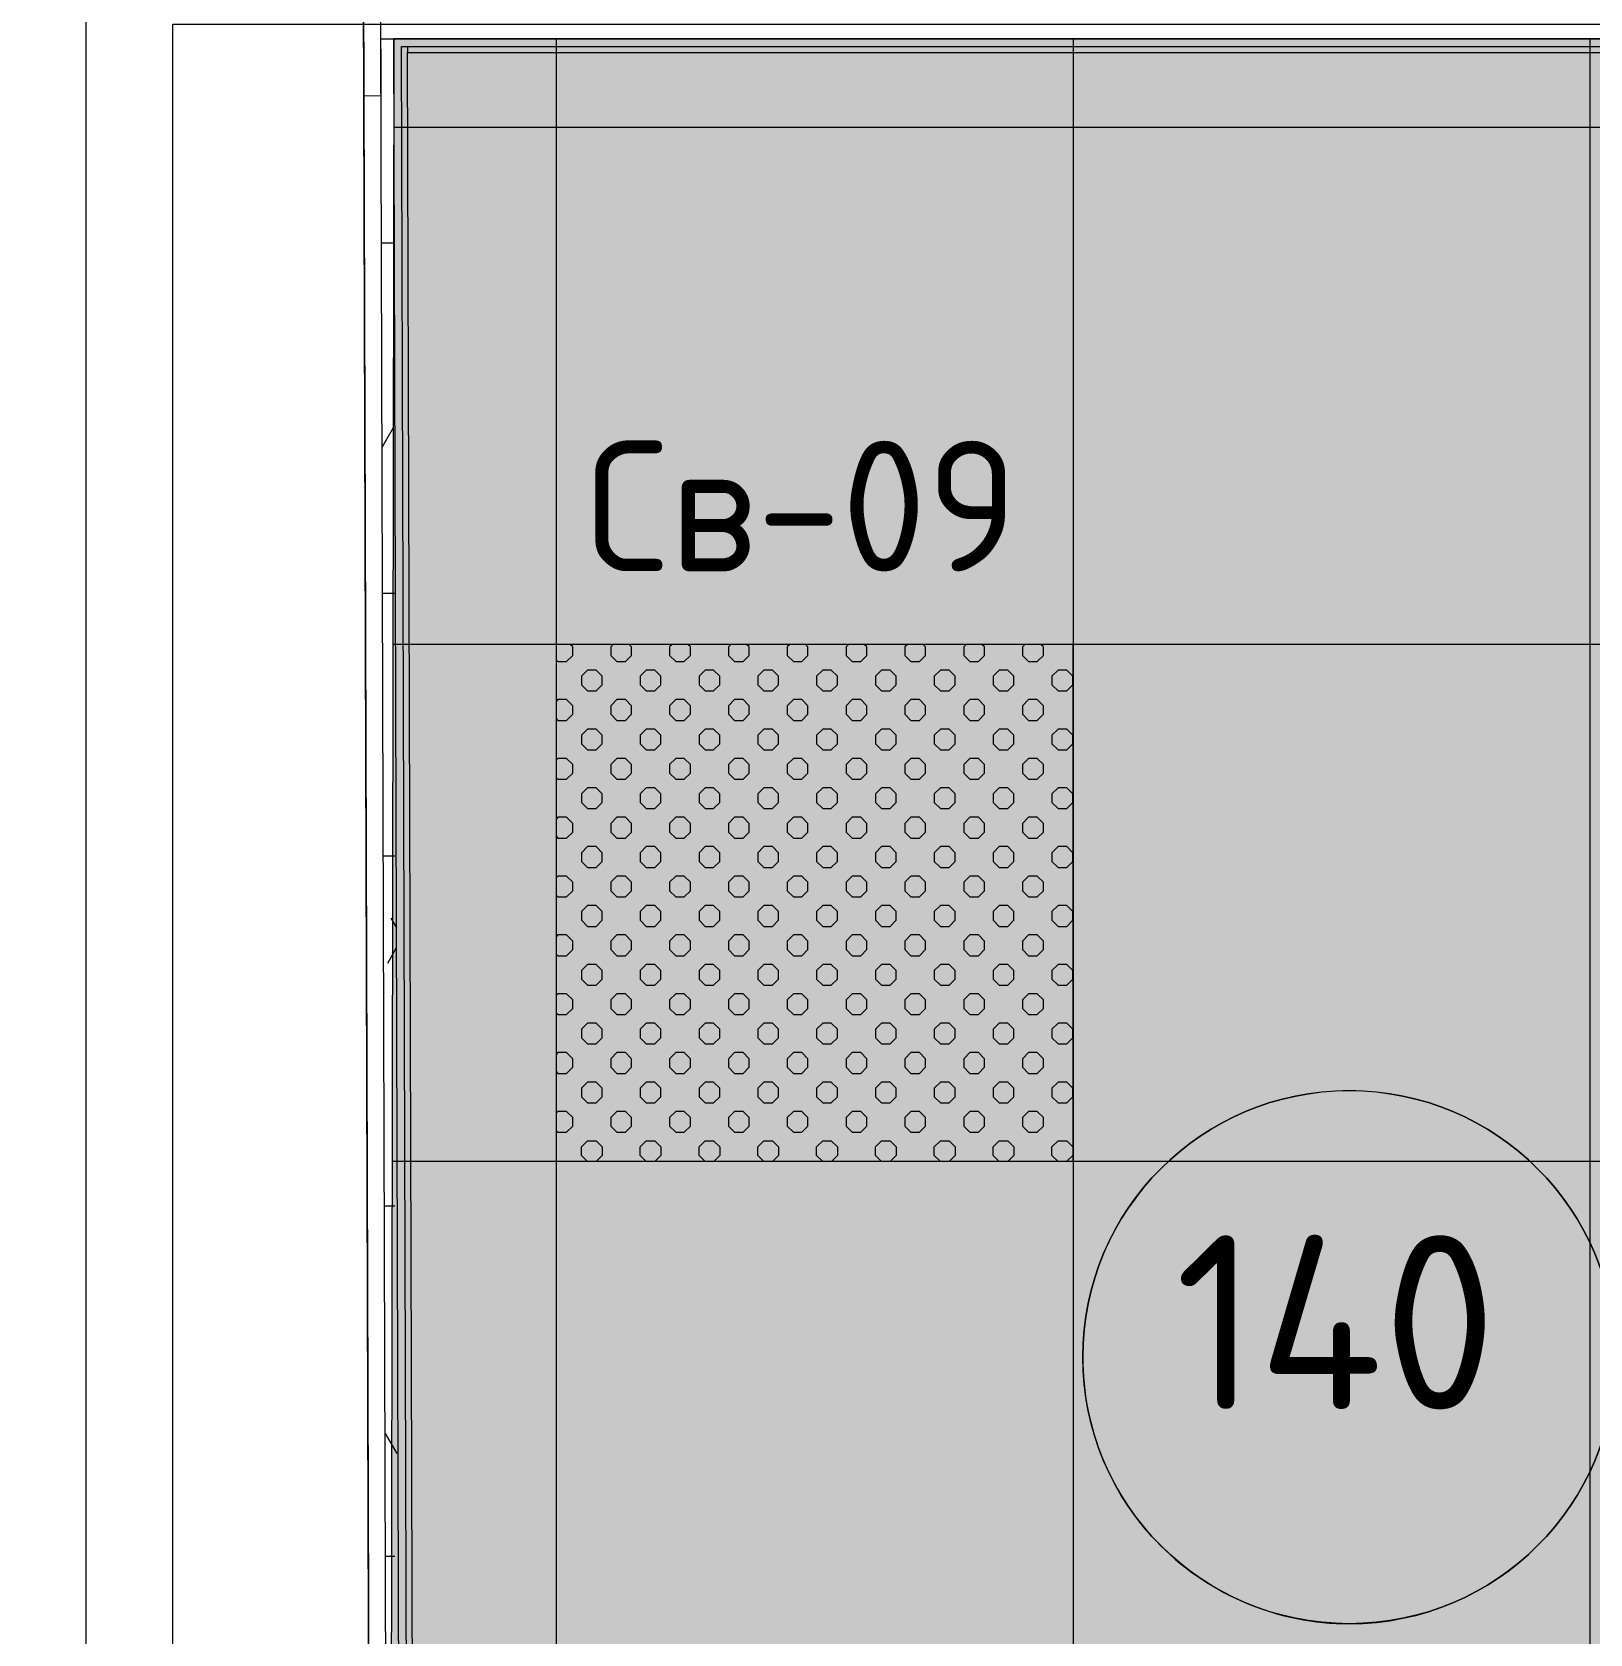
# Model space of a CAD drawing. Header units: millimetres. Extents: x -13069 to 207500, y -71366 to 56785.
# Drawn here: x 167764 to 169572, y 16417 to 18276 of the extents above; entities that cross this region are included whole.
import ezdxf

# ---------------------------------------------------------------- set-up
doc = ezdxf.new("R2010")
doc.units = ezdxf.units.MM
for name, color, linetype, true_color in [('PDF _зоны-номер помещения', 7, 'Continuous', 0xffffff), ('PDF _Ригели', 7, 'Continuous', 0x959595), ('PDF _светильники', 7, 'Continuous', 0xffffff)]:
    doc.layers.add(name, color=color, linetype=linetype, true_color=true_color)
doc.layers.add('PDF _Подложка без мебели', color=7, linetype='Continuous')
doc.layers.add('PDF _Текст', color=7, linetype='Continuous')
doc.layers.add('PDF _Потолки', color=7, linetype='Continuous', lineweight=5, true_color=0x535353)
doc.styles.add('PDF GOST Common', font='GOST_Common.ttf')

msp = doc.modelspace()

# ---------------------------------------------------------------- linework, layer by layer
at = {"layer": 'PDF _зоны-номер помещения', "color": 7, "lineweight": 13}
msp.add_lwpolyline([(169292.82, 17047.644, 0.4142135), (168983.421, 16738.342, 0.41426648), (169292.82, 16428.942, 0.4142135), (169602.122, 16738.342, 0.41416054)], format="xyb", close=True, dxfattribs=at)
at = {"layer": 'PDF _зоны-номер помещения', "color": 7, "lineweight": 0}
msp.add_circle((169292.785, 16738.361), 309.337, dxfattribs=at)
at = {"layer": 'PDF _Подложка без мебели', "lineweight": 18}
msp.add_lwpolyline([(167826.622, -7031.659, -0.41419022), (168226.622, -7431.659, -0.4141845), (167826.622, -7831.659, -0.4141845), (167426.622, -7431.659, -0.41419022), (167826.622, -7031.659), (167826.622, 46201.342)], format="xyb", dxfattribs=at)
for points in [[(167762.12, 13906.042), (168162.12, 13907.241), (168143.62, 19961.041), (167755.119, 19959.841), (167755.119, 19933.343), (167710.124, 19933.343)], [(173966.923, 19732.443), (173966.819, 19747.442), (173800.822, 19747.442), (173800.822, 18433.343), (168203.324, 18433.343), (168198.625, 19961.242), (168143.62, 19961.041), (168149.021, 18202.441), (168160.423, 14443.243), (168180.424, 14443.344), (168168.821, 18268.344)], [(168149.021, 18202.441), (168169.023, 18202.542), (168168.321, 18418.344), (168163.621, 19961.141)], [(168193.62, 15062.841), (168183.824, 18268.344)], [(168659.922, 15071.841), (168202.525, 15071.841), (168192.82, 18259.341), (173966.819, 18259.341), (173973.423, 17449.243)], [(168199.723, 18259.341), (168199.723, 18252.441)], [(168209.422, 15078.741), (168199.723, 18252.441), (173960.02, 18252.441)], [(168184.52, 18031.143), (168169.547, 18031.143)], [(168170.27, 17794.431), (168183.421, 17817.141)], [(168185.02, 17624.743), (168170.823, 17624.743)], [(168185.02, 17319.943), (168171.72, 17319.943)], [(168180.424, 17247.943), (168186.924, 17236.642)], [(168176.622, 17195.742), (168187.022, 17213.842)], [(168185.02, 16913.543), (168172.964, 16913.543)], [(168173.77, 16649.858), (168187.223, 16626.544)], [(168185.02, 16507.144), (168174.223, 16507.144)]]:
    msp.add_lwpolyline(points, dxfattribs=at)
msp.add_lwpolyline([(168168.321, 18418.344), (168168.321, 18268.344), (174004.521, 18268.344), (174004.521, 18418.344), (173855.821, 18418.344), (173855.821, 19692.443), (173985.82, 19692.443), (173985.82, 19732.443), (173815.824, 19732.443), (173815.824, 18418.344)], close=True, dxfattribs=at)
at = {"layer": 'PDF _Подложка без мебели', "color": 251, "lineweight": 18, "true_color": 0x4c4c4c}
msp.add_lwpolyline([(167927.22, 14685.342), (167927.22, 18285.342), (174027.22, 18285.342)], dxfattribs=at)
at = {"layer": 'PDF _Потолки', "color": 7, "lineweight": 13}
msp.add_lwpolyline([(168183.824, 18268.344), (168178.624, 15062.841), (173365.922, 15062.841), (173365.922, 18268.344)], close=True, dxfattribs=at)
for points in [[(168372.221, 18268.344), (168372.221, 15062.841)], [(168972.221, 18268.344), (168972.221, 15062.841)], [(169572.221, 18268.344), (169572.221, 15062.841)], [(173365.922, 18165.542), (168183.657, 18165.542)], [(173365.922, 17565.542), (168182.684, 17565.542)], [(173365.922, 16965.542), (168181.724, 16965.542)]]:
    msp.add_lwpolyline(points, dxfattribs=at)
at = {"layer": 'PDF _Потолки', "color": 254, "lineweight": 0, "true_color": 0xcae6ff, "transparency": 33554559}
msp.add_solid([(168183.824, 18268.344), (173365.922, 18268.344), (168178.624, 15062.841), (173365.922, 15062.841)], dxfattribs=at)
at = {"layer": 'PDF _Ригели', "color": 7, "lineweight": 18}
msp.add_lwpolyline([(167826.622, -2015.058), (167826.622, 46201.342)], dxfattribs=at)
at = {"layer": 'PDF _светильники', "lineweight": 20}
for points in [[(168372.325, 17547.741), (168374.321, 17545.642), (168384.324, 17545.642), (168391.423, 17552.743), (168391.423, 17562.744), (168388.523, 17565.643)], [(168438.523, 17565.643), (168435.52, 17562.744), (168435.52, 17552.743), (168442.619, 17545.642), (168452.623, 17545.642), (168459.721, 17552.743), (168459.721, 17562.744), (168456.822, 17565.643)], [(168506.724, 17565.643), (168503.819, 17562.744), (168503.819, 17552.743), (168510.923, 17545.642), (168520.921, 17545.642), (168528.019, 17552.743), (168528.019, 17562.744), (168525.12, 17565.643)], [(168575.022, 17565.643), (168572.123, 17562.744), (168572.123, 17552.743), (168579.222, 17545.642), (168589.219, 17545.642), (168596.324, 17552.743), (168596.324, 17562.744), (168593.321, 17565.643)], [(168643.321, 17565.643), (168640.422, 17562.744), (168640.422, 17552.743), (168647.52, 17545.642), (168657.524, 17545.642), (168664.524, 17552.743), (168664.524, 17562.744), (168661.619, 17565.643)], [(168711.619, 17565.643), (168708.72, 17562.744), (168708.72, 17552.743), (168715.824, 17545.642), (168725.822, 17545.642), (168732.823, 17552.743), (168732.823, 17562.744), (168729.924, 17565.643)], [(168779.924, 17565.643), (168777.024, 17562.744), (168777.024, 17552.743), (168784.019, 17545.642), (168794.023, 17545.642), (168801.121, 17552.743), (168801.121, 17562.744), (168798.222, 17565.643)], [(168848.222, 17565.643), (168845.323, 17562.744), (168845.323, 17552.743), (168852.323, 17545.642), (168862.321, 17545.642), (168869.419, 17552.743), (168869.419, 17562.744), (168866.52, 17565.643)], [(168916.423, 17565.643), (168913.523, 17562.744), (168913.523, 17552.743), (168920.622, 17545.642), (168930.619, 17545.642), (168937.724, 17552.743), (168937.724, 17562.744), (168934.825, 17565.643)], [(168372.325, 17479.443), (168374.321, 17477.343), (168384.324, 17477.343), (168391.423, 17484.442), (168391.423, 17494.442), (168384.324, 17501.544), (168374.321, 17501.544), (168372.325, 17499.441)], [(168372.325, 17411.141), (168374.321, 17409.042), (168384.324, 17409.042), (168391.423, 17416.143), (168391.423, 17426.141), (168384.324, 17433.242), (168374.321, 17433.242), (168372.325, 17431.143)], [(168372.325, 17342.843), (168374.321, 17340.841), (168384.324, 17340.841), (168391.423, 17347.842), (168391.423, 17357.842), (168384.324, 17364.941), (168374.321, 17364.941), (168372.325, 17362.841)], [(168372.325, 17274.542), (168374.321, 17272.543), (168384.324, 17272.543), (168391.423, 17279.544), (168391.423, 17289.541), (168384.324, 17296.643), (168374.321, 17296.643), (168372.325, 17294.644)], [(168372.325, 17206.243), (168374.321, 17204.241), (168384.324, 17204.241), (168391.423, 17211.343), (168391.423, 17221.343), (168384.324, 17228.341), (168374.321, 17228.341), (168372.325, 17226.342)], [(168372.325, 17138.043), (168374.321, 17135.943), (168384.324, 17135.943), (168391.423, 17143.041), (168391.423, 17153.042), (168384.324, 17160.043), (168374.321, 17160.043), (168372.325, 17158.041)], [(168372.325, 17069.741), (168374.321, 17067.642), (168384.324, 17067.642), (168391.423, 17074.743), (168391.423, 17084.741), (168384.324, 17091.842), (168374.321, 17091.842), (168372.325, 17089.743)], [(168372.325, 17001.443), (168374.321, 16999.343), (168384.324, 16999.343), (168391.423, 17006.442), (168391.423, 17016.442), (168384.324, 17023.541), (168374.321, 17023.541), (168372.325, 17021.441)], [(168408.122, 16965.643), (168401.42, 16972.341), (168401.42, 16982.342), (168408.525, 16989.343), (168418.522, 16989.343), (168425.523, 16982.342), (168425.523, 16972.341), (168418.919, 16965.643)], [(168476.42, 16965.643), (168469.725, 16972.341), (168469.725, 16982.342), (168476.823, 16989.343), (168486.821, 16989.343), (168493.821, 16982.342), (168493.821, 16972.341), (168487.223, 16965.643)], [(168544.621, 16965.643), (168538.023, 16972.341), (168538.023, 16982.342), (168545.024, 16989.343), (168555.021, 16989.343), (168562.12, 16982.342), (168562.12, 16972.341), (168555.424, 16965.643)], [(168612.919, 16965.643), (168606.321, 16972.341), (168606.321, 16982.342), (168613.322, 16989.343), (168623.32, 16989.343), (168630.424, 16982.342), (168630.424, 16972.341), (168623.722, 16965.643)], [(168681.224, 16965.643), (168674.522, 16972.341), (168674.522, 16982.342), (168681.62, 16989.343), (168691.624, 16989.343), (168698.722, 16982.342), (168698.722, 16972.341), (168692.021, 16965.643)], [(168749.522, 16965.643), (168742.82, 16972.341), (168742.82, 16982.342), (168749.925, 16989.343), (168759.922, 16989.343), (168767.021, 16982.342), (168767.021, 16972.341), (168760.319, 16965.643)], [(168817.82, 16965.643), (168811.125, 16972.341), (168811.125, 16982.342), (168818.223, 16989.343), (168828.221, 16989.343), (168835.319, 16982.342), (168835.319, 16972.341), (168828.624, 16965.643)], [(168886.125, 16965.643), (168879.423, 16972.341), (168879.423, 16982.342), (168886.521, 16989.343), (168896.519, 16989.343), (168903.52, 16982.342), (168903.52, 16972.341), (168896.922, 16965.643)], [(168954.423, 16965.643), (168947.721, 16972.341), (168947.721, 16982.342), (168954.82, 16989.343), (168964.823, 16989.343), (168971.824, 16982.342), (168971.824, 16972.341), (168965.123, 16965.643)]]:
    msp.add_lwpolyline(points, dxfattribs=at)
at = {"layer": 'PDF _светильники', "color": 7, "lineweight": 13}
msp.add_lwpolyline([(168372.325, 16965.643), (168972.325, 16965.643), (168972.325, 17565.643), (168372.325, 17565.643)], close=True, dxfattribs=at)
at = {"layer": 'PDF _светильники', "lineweight": 20}
for points in [[(168425.523, 17528.543), (168418.522, 17535.641), (168408.525, 17535.641), (168401.42, 17528.543), (168401.42, 17518.542), (168408.525, 17511.541), (168418.522, 17511.541), (168425.523, 17518.542)], [(168493.821, 17528.543), (168486.821, 17535.641), (168476.823, 17535.641), (168469.725, 17528.543), (168469.725, 17518.542), (168476.823, 17511.541), (168486.821, 17511.541), (168493.821, 17518.542)], [(168562.12, 17528.543), (168555.021, 17535.641), (168545.024, 17535.641), (168538.023, 17528.543), (168538.023, 17518.542), (168545.024, 17511.541), (168555.021, 17511.541), (168562.12, 17518.542)], [(168630.424, 17528.543), (168623.32, 17535.641), (168613.322, 17535.641), (168606.321, 17528.543), (168606.321, 17518.542), (168613.322, 17511.541), (168623.32, 17511.541), (168630.424, 17518.542)], [(168698.722, 17528.543), (168691.624, 17535.641), (168681.62, 17535.641), (168674.522, 17528.543), (168674.522, 17518.542), (168681.62, 17511.541), (168691.624, 17511.541), (168698.722, 17518.542)], [(168767.021, 17528.543), (168759.922, 17535.641), (168749.925, 17535.641), (168742.82, 17528.543), (168742.82, 17518.542), (168749.925, 17511.541), (168759.922, 17511.541), (168767.021, 17518.542)], [(168835.319, 17528.543), (168828.221, 17535.641), (168818.223, 17535.641), (168811.125, 17528.543), (168811.125, 17518.542), (168818.223, 17511.541), (168828.221, 17511.541), (168835.319, 17518.542)], [(168903.52, 17528.543), (168896.519, 17535.641), (168886.521, 17535.641), (168879.423, 17528.543), (168879.423, 17518.542), (168886.521, 17511.541), (168896.519, 17511.541), (168903.52, 17518.542)], [(168971.824, 17528.543), (168964.823, 17535.641), (168954.82, 17535.641), (168947.721, 17528.543), (168947.721, 17518.542), (168954.82, 17511.541), (168964.823, 17511.541), (168971.824, 17518.542)], [(168459.721, 17494.442), (168452.623, 17501.544), (168442.619, 17501.544), (168435.52, 17494.442), (168435.52, 17484.442), (168442.619, 17477.343), (168452.623, 17477.343), (168459.721, 17484.442)], [(168528.019, 17494.442), (168520.921, 17501.544), (168510.923, 17501.544), (168503.819, 17494.442), (168503.819, 17484.442), (168510.923, 17477.343), (168520.921, 17477.343), (168528.019, 17484.442)], [(168596.324, 17494.442), (168589.219, 17501.544), (168579.222, 17501.544), (168572.123, 17494.442), (168572.123, 17484.442), (168579.222, 17477.343), (168589.219, 17477.343), (168596.324, 17484.442)], [(168664.524, 17494.442), (168657.524, 17501.544), (168647.52, 17501.544), (168640.422, 17494.442), (168640.422, 17484.442), (168647.52, 17477.343), (168657.524, 17477.343), (168664.524, 17484.442)], [(168732.823, 17494.442), (168725.822, 17501.544), (168715.824, 17501.544), (168708.72, 17494.442), (168708.72, 17484.442), (168715.824, 17477.343), (168725.822, 17477.343), (168732.823, 17484.442)], [(168801.121, 17494.442), (168794.023, 17501.544), (168784.019, 17501.544), (168777.024, 17494.442), (168777.024, 17484.442), (168784.019, 17477.343), (168794.023, 17477.343), (168801.121, 17484.442)], [(168869.419, 17494.442), (168862.321, 17501.544), (168852.323, 17501.544), (168845.323, 17494.442), (168845.323, 17484.442), (168852.323, 17477.343), (168862.321, 17477.343), (168869.419, 17484.442)], [(168937.724, 17494.442), (168930.619, 17501.544), (168920.622, 17501.544), (168913.523, 17494.442), (168913.523, 17484.442), (168920.622, 17477.343), (168930.619, 17477.343), (168937.724, 17484.442)], [(168425.523, 17460.241), (168418.522, 17467.343), (168408.525, 17467.343), (168401.42, 17460.241), (168401.42, 17450.244), (168408.525, 17443.243), (168418.522, 17443.243), (168425.523, 17450.244)], [(168493.821, 17460.241), (168486.821, 17467.343), (168476.823, 17467.343), (168469.725, 17460.241), (168469.725, 17450.244), (168476.823, 17443.243), (168486.821, 17443.243), (168493.821, 17450.244)], [(168562.12, 17460.241), (168555.021, 17467.343), (168545.024, 17467.343), (168538.023, 17460.241), (168538.023, 17450.244), (168545.024, 17443.243), (168555.021, 17443.243), (168562.12, 17450.244)], [(168630.424, 17460.241), (168623.32, 17467.343), (168613.322, 17467.343), (168606.321, 17460.241), (168606.321, 17450.244), (168613.322, 17443.243), (168623.32, 17443.243), (168630.424, 17450.244)], [(168698.722, 17460.241), (168691.624, 17467.343), (168681.62, 17467.343), (168674.522, 17460.241), (168674.522, 17450.244), (168681.62, 17443.243), (168691.624, 17443.243), (168698.722, 17450.244)], [(168767.021, 17460.241), (168759.922, 17467.343), (168749.925, 17467.343), (168742.82, 17460.241), (168742.82, 17450.244), (168749.925, 17443.243), (168759.922, 17443.243), (168767.021, 17450.244)], [(168835.319, 17460.241), (168828.221, 17467.343), (168818.223, 17467.343), (168811.125, 17460.241), (168811.125, 17450.244), (168818.223, 17443.243), (168828.221, 17443.243), (168835.319, 17450.244)], [(168903.52, 17460.241), (168896.519, 17467.343), (168886.521, 17467.343), (168879.423, 17460.241), (168879.423, 17450.244), (168886.521, 17443.243), (168896.519, 17443.243), (168903.52, 17450.244)], [(168971.824, 17460.241), (168964.823, 17467.343), (168954.82, 17467.343), (168947.721, 17460.241), (168947.721, 17450.244), (168954.82, 17443.243), (168964.823, 17443.243), (168971.824, 17450.244)], [(168459.721, 17426.141), (168452.623, 17433.242), (168442.619, 17433.242), (168435.52, 17426.141), (168435.52, 17416.143), (168442.619, 17409.042), (168452.623, 17409.042), (168459.721, 17416.143)], [(168528.019, 17426.141), (168520.921, 17433.242), (168510.923, 17433.242), (168503.819, 17426.141), (168503.819, 17416.143), (168510.923, 17409.042), (168520.921, 17409.042), (168528.019, 17416.143)], [(168596.324, 17426.141), (168589.219, 17433.242), (168579.222, 17433.242), (168572.123, 17426.141), (168572.123, 17416.143), (168579.222, 17409.042), (168589.219, 17409.042), (168596.324, 17416.143)], [(168664.524, 17426.141), (168657.524, 17433.242), (168647.52, 17433.242), (168640.422, 17426.141), (168640.422, 17416.143), (168647.52, 17409.042), (168657.524, 17409.042), (168664.524, 17416.143)], [(168732.823, 17426.141), (168725.822, 17433.242), (168715.824, 17433.242), (168708.72, 17426.141), (168708.72, 17416.143), (168715.824, 17409.042), (168725.822, 17409.042), (168732.823, 17416.143)], [(168801.121, 17426.141), (168794.023, 17433.242), (168784.019, 17433.242), (168777.024, 17426.141), (168777.024, 17416.143), (168784.019, 17409.042), (168794.023, 17409.042), (168801.121, 17416.143)], [(168869.419, 17426.141), (168862.321, 17433.242), (168852.323, 17433.242), (168845.323, 17426.141), (168845.323, 17416.143), (168852.323, 17409.042), (168862.321, 17409.042), (168869.419, 17416.143)], [(168937.724, 17426.141), (168930.619, 17433.242), (168920.622, 17433.242), (168913.523, 17426.141), (168913.523, 17416.143), (168920.622, 17409.042), (168930.619, 17409.042), (168937.724, 17416.143)], [(168425.523, 17392.044), (168418.522, 17399.041), (168408.525, 17399.041), (168401.42, 17392.044), (168401.42, 17382.043), (168408.525, 17374.941), (168418.522, 17374.941), (168425.523, 17382.043)], [(168493.821, 17392.044), (168486.821, 17399.041), (168476.823, 17399.041), (168469.725, 17392.044), (168469.725, 17382.043), (168476.823, 17374.941), (168486.821, 17374.941), (168493.821, 17382.043)], [(168562.12, 17392.044), (168555.021, 17399.041), (168545.024, 17399.041), (168538.023, 17392.044), (168538.023, 17382.043), (168545.024, 17374.941), (168555.021, 17374.941), (168562.12, 17382.043)], [(168630.424, 17392.044), (168623.32, 17399.041), (168613.322, 17399.041), (168606.321, 17392.044), (168606.321, 17382.043), (168613.322, 17374.941), (168623.32, 17374.941), (168630.424, 17382.043)], [(168698.722, 17392.044), (168691.624, 17399.041), (168681.62, 17399.041), (168674.522, 17392.044), (168674.522, 17382.043), (168681.62, 17374.941), (168691.624, 17374.941), (168698.722, 17382.043)], [(168767.021, 17392.044), (168759.922, 17399.041), (168749.925, 17399.041), (168742.82, 17392.044), (168742.82, 17382.043), (168749.925, 17374.941), (168759.922, 17374.941), (168767.021, 17382.043)], [(168835.319, 17392.044), (168828.221, 17399.041), (168818.223, 17399.041), (168811.125, 17392.044), (168811.125, 17382.043), (168818.223, 17374.941), (168828.221, 17374.941), (168835.319, 17382.043)], [(168903.52, 17392.044), (168896.519, 17399.041), (168886.521, 17399.041), (168879.423, 17392.044), (168879.423, 17382.043), (168886.521, 17374.941), (168896.519, 17374.941), (168903.52, 17382.043)], [(168971.824, 17392.044), (168964.823, 17399.041), (168954.82, 17399.041), (168947.721, 17392.044), (168947.721, 17382.043), (168954.82, 17374.941), (168964.823, 17374.941), (168971.824, 17382.043)], [(168459.721, 17357.842), (168452.623, 17364.941), (168442.619, 17364.941), (168435.52, 17357.842), (168435.52, 17347.842), (168442.619, 17340.841), (168452.623, 17340.841), (168459.721, 17347.842)], [(168528.019, 17357.842), (168520.921, 17364.941), (168510.923, 17364.941), (168503.819, 17357.842), (168503.819, 17347.842), (168510.923, 17340.841), (168520.921, 17340.841), (168528.019, 17347.842)], [(168596.324, 17357.842), (168589.219, 17364.941), (168579.222, 17364.941), (168572.123, 17357.842), (168572.123, 17347.842), (168579.222, 17340.841), (168589.219, 17340.841), (168596.324, 17347.842)], [(168664.524, 17357.842), (168657.524, 17364.941), (168647.52, 17364.941), (168640.422, 17357.842), (168640.422, 17347.842), (168647.52, 17340.841), (168657.524, 17340.841), (168664.524, 17347.842)], [(168732.823, 17357.842), (168725.822, 17364.941), (168715.824, 17364.941), (168708.72, 17357.842), (168708.72, 17347.842), (168715.824, 17340.841), (168725.822, 17340.841), (168732.823, 17347.842)], [(168801.121, 17357.842), (168794.023, 17364.941), (168784.019, 17364.941), (168777.024, 17357.842), (168777.024, 17347.842), (168784.019, 17340.841), (168794.023, 17340.841), (168801.121, 17347.842)], [(168869.419, 17357.842), (168862.321, 17364.941), (168852.323, 17364.941), (168845.323, 17357.842), (168845.323, 17347.842), (168852.323, 17340.841), (168862.321, 17340.841), (168869.419, 17347.842)], [(168937.724, 17357.842), (168930.619, 17364.941), (168920.622, 17364.941), (168913.523, 17357.842), (168913.523, 17347.842), (168920.622, 17340.841), (168930.619, 17340.841), (168937.724, 17347.842)], [(168425.523, 17323.742), (168418.522, 17330.844), (168408.525, 17330.844), (168401.42, 17323.742), (168401.42, 17313.742), (168408.525, 17306.643), (168418.522, 17306.643), (168425.523, 17313.742)], [(168493.821, 17323.742), (168486.821, 17330.844), (168476.823, 17330.844), (168469.725, 17323.742), (168469.725, 17313.742), (168476.823, 17306.643), (168486.821, 17306.643), (168493.821, 17313.742)], [(168562.12, 17323.742), (168555.021, 17330.844), (168545.024, 17330.844), (168538.023, 17323.742), (168538.023, 17313.742), (168545.024, 17306.643), (168555.021, 17306.643), (168562.12, 17313.742)], [(168630.424, 17323.742), (168623.32, 17330.844), (168613.322, 17330.844), (168606.321, 17323.742), (168606.321, 17313.742), (168613.322, 17306.643), (168623.32, 17306.643), (168630.424, 17313.742)], [(168698.722, 17323.742), (168691.624, 17330.844), (168681.62, 17330.844), (168674.522, 17323.742), (168674.522, 17313.742), (168681.62, 17306.643), (168691.624, 17306.643), (168698.722, 17313.742)], [(168767.021, 17323.742), (168759.922, 17330.844), (168749.925, 17330.844), (168742.82, 17323.742), (168742.82, 17313.742), (168749.925, 17306.643), (168759.922, 17306.643), (168767.021, 17313.742)], [(168835.319, 17323.742), (168828.221, 17330.844), (168818.223, 17330.844), (168811.125, 17323.742), (168811.125, 17313.742), (168818.223, 17306.643), (168828.221, 17306.643), (168835.319, 17313.742)], [(168903.52, 17323.742), (168896.519, 17330.844), (168886.521, 17330.844), (168879.423, 17323.742), (168879.423, 17313.742), (168886.521, 17306.643), (168896.519, 17306.643), (168903.52, 17313.742)], [(168971.824, 17323.742), (168964.823, 17330.844), (168954.82, 17330.844), (168947.721, 17323.742), (168947.721, 17313.742), (168954.82, 17306.643), (168964.823, 17306.643), (168971.824, 17313.742)], [(168459.721, 17289.541), (168452.623, 17296.643), (168442.619, 17296.643), (168435.52, 17289.541), (168435.52, 17279.544), (168442.619, 17272.543), (168452.623, 17272.543), (168459.721, 17279.544)], [(168528.019, 17289.541), (168520.921, 17296.643), (168510.923, 17296.643), (168503.819, 17289.541), (168503.819, 17279.544), (168510.923, 17272.543), (168520.921, 17272.543), (168528.019, 17279.544)], [(168596.324, 17289.541), (168589.219, 17296.643), (168579.222, 17296.643), (168572.123, 17289.541), (168572.123, 17279.544), (168579.222, 17272.543), (168589.219, 17272.543), (168596.324, 17279.544)], [(168664.524, 17289.541), (168657.524, 17296.643), (168647.52, 17296.643), (168640.422, 17289.541), (168640.422, 17279.544), (168647.52, 17272.543), (168657.524, 17272.543), (168664.524, 17279.544)], [(168732.823, 17289.541), (168725.822, 17296.643), (168715.824, 17296.643), (168708.72, 17289.541), (168708.72, 17279.544), (168715.824, 17272.543), (168725.822, 17272.543), (168732.823, 17279.544)], [(168801.121, 17289.541), (168794.023, 17296.643), (168784.019, 17296.643), (168777.024, 17289.541), (168777.024, 17279.544), (168784.019, 17272.543), (168794.023, 17272.543), (168801.121, 17279.544)], [(168869.419, 17289.541), (168862.321, 17296.643), (168852.323, 17296.643), (168845.323, 17289.541), (168845.323, 17279.544), (168852.323, 17272.543), (168862.321, 17272.543), (168869.419, 17279.544)], [(168937.724, 17289.541), (168930.619, 17296.643), (168920.622, 17296.643), (168913.523, 17289.541), (168913.523, 17279.544), (168920.622, 17272.543), (168930.619, 17272.543), (168937.724, 17279.544)], [(168425.523, 17255.441), (168418.522, 17262.542), (168408.525, 17262.542), (168401.42, 17255.441), (168401.42, 17245.443), (168408.525, 17238.342), (168418.522, 17238.342), (168425.523, 17245.443)], [(168493.821, 17255.441), (168486.821, 17262.542), (168476.823, 17262.542), (168469.725, 17255.441), (168469.725, 17245.443), (168476.823, 17238.342), (168486.821, 17238.342), (168493.821, 17245.443)], [(168562.12, 17255.441), (168555.021, 17262.542), (168545.024, 17262.542), (168538.023, 17255.441), (168538.023, 17245.443), (168545.024, 17238.342), (168555.021, 17238.342), (168562.12, 17245.443)], [(168630.424, 17255.441), (168623.32, 17262.542), (168613.322, 17262.542), (168606.321, 17255.441), (168606.321, 17245.443), (168613.322, 17238.342), (168623.32, 17238.342), (168630.424, 17245.443)], [(168698.722, 17255.441), (168691.624, 17262.542), (168681.62, 17262.542), (168674.522, 17255.441), (168674.522, 17245.443), (168681.62, 17238.342), (168691.624, 17238.342), (168698.722, 17245.443)], [(168767.021, 17255.441), (168759.922, 17262.542), (168749.925, 17262.542), (168742.82, 17255.441), (168742.82, 17245.443), (168749.925, 17238.342), (168759.922, 17238.342), (168767.021, 17245.443)], [(168835.319, 17255.441), (168828.221, 17262.542), (168818.223, 17262.542), (168811.125, 17255.441), (168811.125, 17245.443), (168818.223, 17238.342), (168828.221, 17238.342), (168835.319, 17245.443)], [(168903.52, 17255.441), (168896.519, 17262.542), (168886.521, 17262.542), (168879.423, 17255.441), (168879.423, 17245.443), (168886.521, 17238.342), (168896.519, 17238.342), (168903.52, 17245.443)], [(168971.824, 17255.441), (168964.823, 17262.542), (168954.82, 17262.542), (168947.721, 17255.441), (168947.721, 17245.443), (168954.82, 17238.342), (168964.823, 17238.342), (168971.824, 17245.443)], [(168459.721, 17221.343), (168452.623, 17228.341), (168442.619, 17228.341), (168435.52, 17221.343), (168435.52, 17211.343), (168442.619, 17204.241), (168452.623, 17204.241), (168459.721, 17211.343)], [(168528.019, 17221.343), (168520.921, 17228.341), (168510.923, 17228.341), (168503.819, 17221.343), (168503.819, 17211.343), (168510.923, 17204.241), (168520.921, 17204.241), (168528.019, 17211.343)], [(168596.324, 17221.343), (168589.219, 17228.341), (168579.222, 17228.341), (168572.123, 17221.343), (168572.123, 17211.343), (168579.222, 17204.241), (168589.219, 17204.241), (168596.324, 17211.343)], [(168664.524, 17221.343), (168657.524, 17228.341), (168647.52, 17228.341), (168640.422, 17221.343), (168640.422, 17211.343), (168647.52, 17204.241), (168657.524, 17204.241), (168664.524, 17211.343)], [(168732.823, 17221.343), (168725.822, 17228.341), (168715.824, 17228.341), (168708.72, 17221.343), (168708.72, 17211.343), (168715.824, 17204.241), (168725.822, 17204.241), (168732.823, 17211.343)], [(168801.121, 17221.343), (168794.023, 17228.341), (168784.019, 17228.341), (168777.024, 17221.343), (168777.024, 17211.343), (168784.019, 17204.241), (168794.023, 17204.241), (168801.121, 17211.343)], [(168869.419, 17221.343), (168862.321, 17228.341), (168852.323, 17228.341), (168845.323, 17221.343), (168845.323, 17211.343), (168852.323, 17204.241), (168862.321, 17204.241), (168869.419, 17211.343)], [(168937.724, 17221.343), (168930.619, 17228.341), (168920.622, 17228.341), (168913.523, 17221.343), (168913.523, 17211.343), (168920.622, 17204.241), (168930.619, 17204.241), (168937.724, 17211.343)], [(168425.523, 17187.142), (168418.522, 17194.241), (168408.525, 17194.241), (168401.42, 17187.142), (168401.42, 17177.142), (168408.525, 17170.043), (168418.522, 17170.043), (168425.523, 17177.142)], [(168493.821, 17187.142), (168486.821, 17194.241), (168476.823, 17194.241), (168469.725, 17187.142), (168469.725, 17177.142), (168476.823, 17170.043), (168486.821, 17170.043), (168493.821, 17177.142)], [(168562.12, 17187.142), (168555.021, 17194.241), (168545.024, 17194.241), (168538.023, 17187.142), (168538.023, 17177.142), (168545.024, 17170.043), (168555.021, 17170.043), (168562.12, 17177.142)], [(168630.424, 17187.142), (168623.32, 17194.241), (168613.322, 17194.241), (168606.321, 17187.142), (168606.321, 17177.142), (168613.322, 17170.043), (168623.32, 17170.043), (168630.424, 17177.142)], [(168698.722, 17187.142), (168691.624, 17194.241), (168681.62, 17194.241), (168674.522, 17187.142), (168674.522, 17177.142), (168681.62, 17170.043), (168691.624, 17170.043), (168698.722, 17177.142)], [(168767.021, 17187.142), (168759.922, 17194.241), (168749.925, 17194.241), (168742.82, 17187.142), (168742.82, 17177.142), (168749.925, 17170.043), (168759.922, 17170.043), (168767.021, 17177.142)], [(168835.319, 17187.142), (168828.221, 17194.241), (168818.223, 17194.241), (168811.125, 17187.142), (168811.125, 17177.142), (168818.223, 17170.043), (168828.221, 17170.043), (168835.319, 17177.142)], [(168903.52, 17187.142), (168896.519, 17194.241), (168886.521, 17194.241), (168879.423, 17187.142), (168879.423, 17177.142), (168886.521, 17170.043), (168896.519, 17170.043), (168903.52, 17177.142)], [(168971.824, 17187.142), (168964.823, 17194.241), (168954.82, 17194.241), (168947.721, 17187.142), (168947.721, 17177.142), (168954.82, 17170.043), (168964.823, 17170.043), (168971.824, 17177.142)], [(168459.721, 17153.042), (168452.623, 17160.043), (168442.619, 17160.043), (168435.52, 17153.042), (168435.52, 17143.041), (168442.619, 17135.943), (168452.623, 17135.943), (168459.721, 17143.041)], [(168528.019, 17153.042), (168520.921, 17160.043), (168510.923, 17160.043), (168503.819, 17153.042), (168503.819, 17143.041), (168510.923, 17135.943), (168520.921, 17135.943), (168528.019, 17143.041)], [(168596.324, 17153.042), (168589.219, 17160.043), (168579.222, 17160.043), (168572.123, 17153.042), (168572.123, 17143.041), (168579.222, 17135.943), (168589.219, 17135.943), (168596.324, 17143.041)], [(168664.524, 17153.042), (168657.524, 17160.043), (168647.52, 17160.043), (168640.422, 17153.042), (168640.422, 17143.041), (168647.52, 17135.943), (168657.524, 17135.943), (168664.524, 17143.041)], [(168732.823, 17153.042), (168725.822, 17160.043), (168715.824, 17160.043), (168708.72, 17153.042), (168708.72, 17143.041), (168715.824, 17135.943), (168725.822, 17135.943), (168732.823, 17143.041)], [(168801.121, 17153.042), (168794.023, 17160.043), (168784.019, 17160.043), (168777.024, 17153.042), (168777.024, 17143.041), (168784.019, 17135.943), (168794.023, 17135.943), (168801.121, 17143.041)], [(168869.419, 17153.042), (168862.321, 17160.043), (168852.323, 17160.043), (168845.323, 17153.042), (168845.323, 17143.041), (168852.323, 17135.943), (168862.321, 17135.943), (168869.419, 17143.041)], [(168937.724, 17153.042), (168930.619, 17160.043), (168920.622, 17160.043), (168913.523, 17153.042), (168913.523, 17143.041), (168920.622, 17135.943), (168930.619, 17135.943), (168937.724, 17143.041)], [(168425.523, 17118.841), (168418.522, 17125.942), (168408.525, 17125.942), (168401.42, 17118.841), (168401.42, 17108.843), (168408.525, 17101.843), (168418.522, 17101.843), (168425.523, 17108.843)], [(168493.821, 17118.841), (168486.821, 17125.942), (168476.823, 17125.942), (168469.725, 17118.841), (168469.725, 17108.843), (168476.823, 17101.843), (168486.821, 17101.843), (168493.821, 17108.843)], [(168562.12, 17118.841), (168555.021, 17125.942), (168545.024, 17125.942), (168538.023, 17118.841), (168538.023, 17108.843), (168545.024, 17101.843), (168555.021, 17101.843), (168562.12, 17108.843)], [(168630.424, 17118.841), (168623.32, 17125.942), (168613.322, 17125.942), (168606.321, 17118.841), (168606.321, 17108.843), (168613.322, 17101.843), (168623.32, 17101.843), (168630.424, 17108.843)], [(168698.722, 17118.841), (168691.624, 17125.942), (168681.62, 17125.942), (168674.522, 17118.841), (168674.522, 17108.843), (168681.62, 17101.843), (168691.624, 17101.843), (168698.722, 17108.843)], [(168767.021, 17118.841), (168759.922, 17125.942), (168749.925, 17125.942), (168742.82, 17118.841), (168742.82, 17108.843), (168749.925, 17101.843), (168759.922, 17101.843), (168767.021, 17108.843)], [(168835.319, 17118.841), (168828.221, 17125.942), (168818.223, 17125.942), (168811.125, 17118.841), (168811.125, 17108.843), (168818.223, 17101.843), (168828.221, 17101.843), (168835.319, 17108.843)], [(168903.52, 17118.841), (168896.519, 17125.942), (168886.521, 17125.942), (168879.423, 17118.841), (168879.423, 17108.843), (168886.521, 17101.843), (168896.519, 17101.843), (168903.52, 17108.843)], [(168971.824, 17118.841), (168964.823, 17125.942), (168954.82, 17125.942), (168947.721, 17118.841), (168947.721, 17108.843), (168954.82, 17101.843), (168964.823, 17101.843), (168971.824, 17108.843)], [(168459.721, 17084.741), (168452.623, 17091.842), (168442.619, 17091.842), (168435.52, 17084.741), (168435.52, 17074.743), (168442.619, 17067.642), (168452.623, 17067.642), (168459.721, 17074.743)], [(168528.019, 17084.741), (168520.921, 17091.842), (168510.923, 17091.842), (168503.819, 17084.741), (168503.819, 17074.743), (168510.923, 17067.642), (168520.921, 17067.642), (168528.019, 17074.743)], [(168596.324, 17084.741), (168589.219, 17091.842), (168579.222, 17091.842), (168572.123, 17084.741), (168572.123, 17074.743), (168579.222, 17067.642), (168589.219, 17067.642), (168596.324, 17074.743)], [(168664.524, 17084.741), (168657.524, 17091.842), (168647.52, 17091.842), (168640.422, 17084.741), (168640.422, 17074.743), (168647.52, 17067.642), (168657.524, 17067.642), (168664.524, 17074.743)], [(168732.823, 17084.741), (168725.822, 17091.842), (168715.824, 17091.842), (168708.72, 17084.741), (168708.72, 17074.743), (168715.824, 17067.642), (168725.822, 17067.642), (168732.823, 17074.743)], [(168801.121, 17084.741), (168794.023, 17091.842), (168784.019, 17091.842), (168777.024, 17084.741), (168777.024, 17074.743), (168784.019, 17067.642), (168794.023, 17067.642), (168801.121, 17074.743)], [(168869.419, 17084.741), (168862.321, 17091.842), (168852.323, 17091.842), (168845.323, 17084.741), (168845.323, 17074.743), (168852.323, 17067.642), (168862.321, 17067.642), (168869.419, 17074.743)], [(168937.724, 17084.741), (168930.619, 17091.842), (168920.622, 17091.842), (168913.523, 17084.741), (168913.523, 17074.743), (168920.622, 17067.642), (168930.619, 17067.642), (168937.724, 17074.743)], [(168425.523, 17050.543), (168418.522, 17057.641), (168408.525, 17057.641), (168401.42, 17050.543), (168401.42, 17040.542), (168408.525, 17033.541), (168418.522, 17033.541), (168425.523, 17040.542)], [(168493.821, 17050.543), (168486.821, 17057.641), (168476.823, 17057.641), (168469.725, 17050.543), (168469.725, 17040.542), (168476.823, 17033.541), (168486.821, 17033.541), (168493.821, 17040.542)], [(168562.12, 17050.543), (168555.021, 17057.641), (168545.024, 17057.641), (168538.023, 17050.543), (168538.023, 17040.542), (168545.024, 17033.541), (168555.021, 17033.541), (168562.12, 17040.542)], [(168630.424, 17050.543), (168623.32, 17057.641), (168613.322, 17057.641), (168606.321, 17050.543), (168606.321, 17040.542), (168613.322, 17033.541), (168623.32, 17033.541), (168630.424, 17040.542)], [(168698.722, 17050.543), (168691.624, 17057.641), (168681.62, 17057.641), (168674.522, 17050.543), (168674.522, 17040.542), (168681.62, 17033.541), (168691.624, 17033.541), (168698.722, 17040.542)], [(168767.021, 17050.543), (168759.922, 17057.641), (168749.925, 17057.641), (168742.82, 17050.543), (168742.82, 17040.542), (168749.925, 17033.541), (168759.922, 17033.541), (168767.021, 17040.542)], [(168835.319, 17050.543), (168828.221, 17057.641), (168818.223, 17057.641), (168811.125, 17050.543), (168811.125, 17040.542), (168818.223, 17033.541), (168828.221, 17033.541), (168835.319, 17040.542)], [(168903.52, 17050.543), (168896.519, 17057.641), (168886.521, 17057.641), (168879.423, 17050.543), (168879.423, 17040.542), (168886.521, 17033.541), (168896.519, 17033.541), (168903.52, 17040.542)], [(168971.824, 17050.543), (168964.823, 17057.641), (168954.82, 17057.641), (168947.721, 17050.543), (168947.721, 17040.542), (168954.82, 17033.541), (168964.823, 17033.541), (168971.824, 17040.542)], [(168459.721, 17016.442), (168452.623, 17023.541), (168442.619, 17023.541), (168435.52, 17016.442), (168435.52, 17006.442), (168442.619, 16999.343), (168452.623, 16999.343), (168459.721, 17006.442)], [(168528.019, 17016.442), (168520.921, 17023.541), (168510.923, 17023.541), (168503.819, 17016.442), (168503.819, 17006.442), (168510.923, 16999.343), (168520.921, 16999.343), (168528.019, 17006.442)], [(168596.324, 17016.442), (168589.219, 17023.541), (168579.222, 17023.541), (168572.123, 17016.442), (168572.123, 17006.442), (168579.222, 16999.343), (168589.219, 16999.343), (168596.324, 17006.442)], [(168664.524, 17016.442), (168657.524, 17023.541), (168647.52, 17023.541), (168640.422, 17016.442), (168640.422, 17006.442), (168647.52, 16999.343), (168657.524, 16999.343), (168664.524, 17006.442)], [(168732.823, 17016.442), (168725.822, 17023.541), (168715.824, 17023.541), (168708.72, 17016.442), (168708.72, 17006.442), (168715.824, 16999.343), (168725.822, 16999.343), (168732.823, 17006.442)], [(168801.121, 17016.442), (168794.023, 17023.541), (168784.019, 17023.541), (168777.024, 17016.442), (168777.024, 17006.442), (168784.019, 16999.343), (168794.023, 16999.343), (168801.121, 17006.442)], [(168869.419, 17016.442), (168862.321, 17023.541), (168852.323, 17023.541), (168845.323, 17016.442), (168845.323, 17006.442), (168852.323, 16999.343), (168862.321, 16999.343), (168869.419, 17006.442)], [(168937.724, 17016.442), (168930.619, 17023.541), (168920.622, 17023.541), (168913.523, 17016.442), (168913.523, 17006.442), (168920.622, 16999.343), (168930.619, 16999.343), (168937.724, 17006.442)]]:
    msp.add_lwpolyline(points, close=True, dxfattribs=at)
at = {"layer": 'PDF _светильники', "color": 53, "lineweight": 0, "true_color": 0xf7e046, "transparency": 33554559}
msp.add_solid([(168372.325, 16965.643), (168972.325, 16965.643), (168372.325, 17565.643), (168972.325, 17565.643)], dxfattribs=at)

# ---------------------------------------------------------------- texts
at = {"layer": 'PDF _Текст', "attachment_point": 4, "style": 'PDF GOST Common'}
for s, insert, char_height in [('Св-09', (168406.937, 17726.119), 151.5063), ('140', (169090.622, 16778.784), 202.0083)]:
    msp.add_mtext(s, dxfattribs=dict(at, insert=insert, char_height=char_height))

doc.saveas('drawing.dxf')
